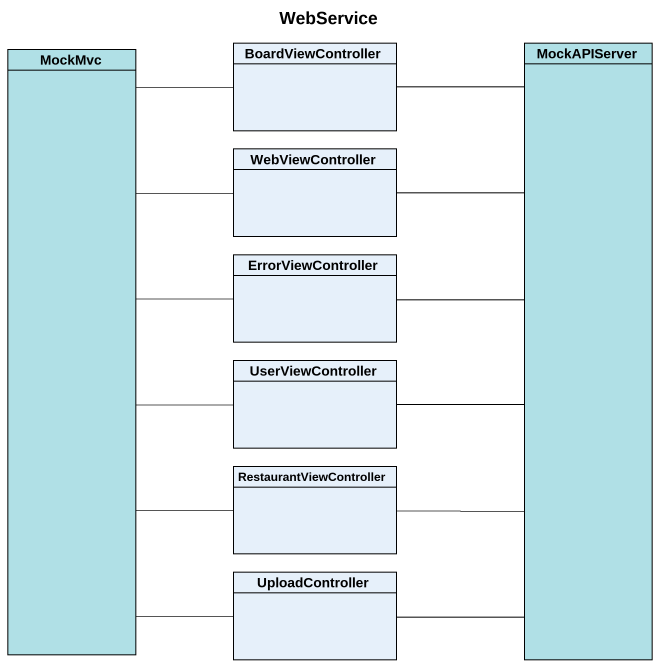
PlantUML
@startuml
title WebService
hide circle
hide empty members
class MockMvc #B0E0E6
class BoardViewController
class MockAPIServer #B0E0E6
class WebViewController
class ErrorViewController
class UserViewController
class RestaurantViewController
class UploadController
MockMvc -up- BoardViewController
MockMvc -up- WebViewController
MockMvc -right- ErrorViewController
MockMvc -right- UserViewController
MockMvc -- RestaurantViewController
MockMvc -- UploadController
BoardViewController -- MockAPIServer
WebViewController -right- MockAPIServer
ErrorViewController -right- MockAPIServer
UserViewController -right- MockAPIServer
RestaurantViewController -right- MockAPIServer
UploadController -up- MockAPIServer
@enduml
